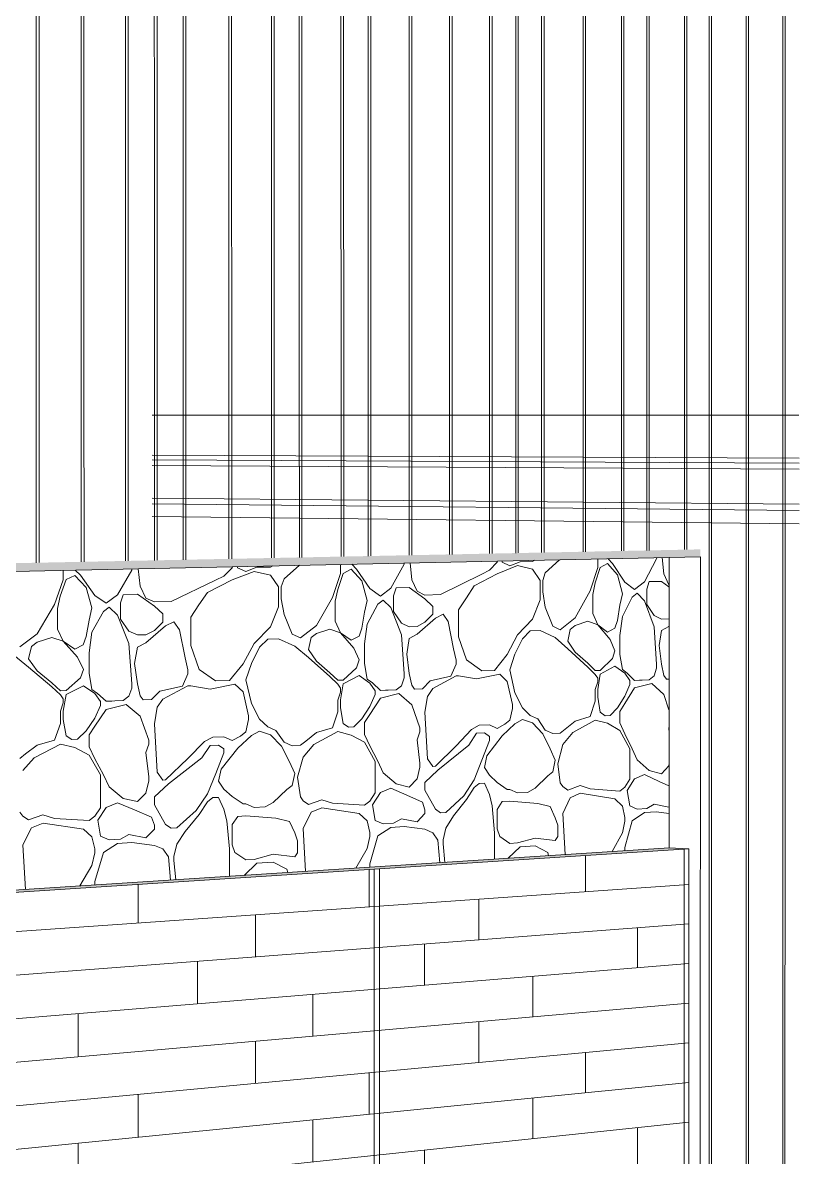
# Model space of a CAD drawing. Header units: inches. Extents: x 5690 to 5695, y -585 to 907.
# Drawn here: x 5691.7704 to 5691.8885, y 126.4581 to 126.6306 of the extents above; entities that cross this region are included whole.
import ezdxf

# ---------------------------------------------------------------- set-up
doc = ezdxf.new("R2010")
doc.units = ezdxf.units.IN
doc.header["$MEASUREMENT"] = 0
for name, color, linetype, lineweight in [('A-CLNG', 13, 'Continuous', 13), ('A-DETL', 90, 'Continuous', 9), ('A-FLOR-LEVL', 51, 'Continuous', 9), ('A-WALL-PATT-1', 111, 'Continuous', 9), ('I-WALL', 2, 'Continuous', 13), ('I-WALL-1', 2, 'Continuous', 9), ('S-FNDN', 32, 'Continuous', 13), ('S-FNDN-1', 32, 'Continuous', 9)]:
    doc.layers.add(name, color=color, linetype=linetype, lineweight=lineweight)

# ---------------------------------------------------------------- blocks, each defined once
blk = doc.blocks.new('FP_65-3D View 1 Copy 1')
at = {"layer": 'A-WALL-PATT-1'}
for p, q in [((8147.63204, 126.61715), (8147.63203, 126.65699)), ((8147.63248, 126.61713), (8147.63247, 126.65696)), ((8147.63887, 126.61687), (8147.63886, 126.65646)), ((8147.6393, 126.61685), (8147.63929, 126.65643)), ((8147.64561, 126.61659), (8147.6456, 126.65595)), ((8147.64604, 126.61657), (8147.64603, 126.65591)), ((8147.65001, 126.61641), (8147.65, 126.65561)), ((8147.65044, 126.61639), (8147.65043, 126.65557)), ((8147.65438, 126.61623), (8147.65437, 126.65527)), ((8147.6548, 126.61621), (8147.65479, 126.65524)), ((8147.66135, 126.61594), (8147.66134, 126.65473)), ((8147.66176, 126.61592), (8147.66176, 126.6547)), ((8147.66782, 126.61567), (8147.66781, 126.65424)), ((8147.66823, 126.61566), (8147.66822, 126.6542)), ((8147.67205, 126.6155), (8147.67204, 126.65391)), ((8147.67245, 126.61548), (8147.67245, 126.65388)), ((8147.67839, 126.61524), (8147.67839, 126.65342)), ((8147.67879, 126.61522), (8147.67879, 126.65339)), ((8147.68254, 126.61507), (8147.68253, 126.6531)), ((8147.68294, 126.61505), (8147.68293, 126.65307)), ((8147.68876, 126.61481), (8147.68876, 126.65262)), ((8147.68915, 126.61479), (8147.68915, 126.65259)), ((8147.69491, 126.61455), (8147.69491, 126.65215)), ((8147.6953, 126.61454), (8147.6953, 126.65212)), ((8147.70099, 126.6143), (8147.70099, 126.65168)), ((8147.70138, 126.61429), (8147.70137, 126.65165)), ((8147.70496, 126.61414), (8147.70496, 126.65138)), ((8147.70534, 126.61412), (8147.70534, 126.65135)), ((8147.7089, 126.61398), (8147.7089, 126.65107)), ((8147.70928, 126.61396), (8147.70928, 126.65104)), ((8147.7152, 126.61372), (8147.7152, 126.65059)), ((8147.71557, 126.6137), (8147.71558, 126.65056)), ((8147.72105, 126.61347), (8147.72105, 126.65014)), ((8147.72142, 126.61346), (8147.72142, 126.65011)), ((8147.72487, 126.61332), (8147.72487, 126.64984)), ((8147.72524, 126.6133), (8147.72524, 126.64981)), ((8147.73061, 126.61308), (8147.73061, 126.6494)), ((8147.73097, 126.61306), (8147.73098, 126.64937)), ((8147.73436, 126.61292), (8147.73436, 126.64911)), ((8147.73472, 126.61291), (8147.73473, 126.64908)), ((8147.74, 126.61269), (8147.74, 126.64868)), ((8147.74035, 126.61268), (8147.74036, 126.64865)), ((8147.74557, 126.61246), (8147.74557, 126.64825)), ((8147.74592, 126.61245), (8147.74593, 126.64822)), ((8147.63206, 126.57733), (8147.63204, 126.61715)), ((8147.63204, 126.61715), (8147.63204, 126.61715)), ((8147.63249, 126.57732), (8147.63248, 126.61713)), ((8147.63248, 126.61713), (8147.63248, 126.61713)), ((8147.63888, 126.57729), (8147.63887, 126.61687)), ((8147.63887, 126.61687), (8147.63887, 126.61687)), ((8147.63931, 126.57729), (8147.6393, 126.61685)), ((8147.6393, 126.61685), (8147.6393, 126.61685)), ((8147.64562, 126.57725), (8147.64561, 126.61659)), ((8147.64561, 126.61659), (8147.64561, 126.61659)), ((8147.64605, 126.57725), (8147.64604, 126.61657)), ((8147.64604, 126.61657), (8147.64604, 126.61657)), ((8147.65002, 126.57722), (8147.65001, 126.61641)), ((8147.65001, 126.61641), (8147.65001, 126.61641)), ((8147.65044, 126.57722), (8147.65044, 126.61639)), ((8147.65044, 126.61639), (8147.65044, 126.61639)), ((8147.65439, 126.5772), (8147.65438, 126.61623)), ((8147.65438, 126.61623), (8147.65438, 126.61623)), ((8147.65481, 126.5772), (8147.6548, 126.61621)), ((8147.6548, 126.61621), (8147.6548, 126.61621)), ((8147.66136, 126.57716), (8147.66135, 126.61594)), ((8147.66135, 126.61594), (8147.66135, 126.61594)), ((8147.66177, 126.57716), (8147.66176, 126.61592)), ((8147.66176, 126.61592), (8147.66176, 126.61592)), ((8147.66783, 126.57712), (8147.66782, 126.61567)), ((8147.66782, 126.61567), (8147.66782, 126.61567)), ((8147.66824, 126.57712), (8147.66823, 126.61566)), ((8147.66823, 126.61566), (8147.66823, 126.61566)), ((8147.67205, 126.5771), (8147.67205, 126.6155)), ((8147.67205, 126.6155), (8147.67205, 126.6155)), ((8147.67246, 126.5771), (8147.67245, 126.61548)), ((8147.67245, 126.61548), (8147.67245, 126.61548)), ((8147.6784, 126.57706), (8147.67839, 126.61524)), ((8147.67839, 126.61524), (8147.67839, 126.61524)), ((8147.6788, 126.57706), (8147.67879, 126.61522)), ((8147.67879, 126.61522), (8147.67879, 126.61522)), ((8147.68254, 126.57704), (8147.68254, 126.61507)), ((8147.68254, 126.61507), (8147.68254, 126.61507)), ((8147.68294, 126.57704), (8147.68294, 126.61505)), ((8147.68294, 126.61505), (8147.68294, 126.61505)), ((8147.68876, 126.577), (8147.68876, 126.61481)), ((8147.68876, 126.61481), (8147.68876, 126.61481)), ((8147.68916, 126.577), (8147.68915, 126.61479)), ((8147.68915, 126.61479), (8147.68915, 126.61479)), ((8147.69491, 126.57697), (8147.69491, 126.61455)), ((8147.69491, 126.61455), (8147.69491, 126.61455)), ((8147.6953, 126.57697), (8147.6953, 126.61454)), ((8147.6953, 126.61454), (8147.6953, 126.61454)), ((8147.70099, 126.57694), (8147.70099, 126.6143)), ((8147.70099, 126.6143), (8147.70099, 126.6143)), ((8147.70138, 126.57693), (8147.70138, 126.61429)), ((8147.70138, 126.61429), (8147.70138, 126.61429)), ((8147.70496, 126.57691), (8147.70496, 126.61414)), ((8147.70496, 126.61414), (8147.70496, 126.61414)), ((8147.70535, 126.57691), (8147.70534, 126.61412)), ((8147.70534, 126.61412), (8147.70534, 126.61412)), ((8147.7089, 126.57689), (8147.7089, 126.61398)), ((8147.7089, 126.61398), (8147.7089, 126.61398)), ((8147.70928, 126.57689), (8147.70928, 126.61396)), ((8147.70928, 126.61396), (8147.70928, 126.61396)), ((8147.7152, 126.57685), (8147.7152, 126.61372)), ((8147.7152, 126.61372), (8147.7152, 126.61372)), ((8147.71557, 126.57685), (8147.71557, 126.6137)), ((8147.71557, 126.6137), (8147.71557, 126.6137)), ((8147.72105, 126.57682), (8147.72105, 126.61347)), ((8147.72105, 126.61347), (8147.72105, 126.61347)), ((8147.72142, 126.57682), (8147.72142, 126.61346)), ((8147.72142, 126.61346), (8147.72142, 126.61346)), ((8147.72487, 126.5768), (8147.72487, 126.61332)), ((8147.72487, 126.61332), (8147.72487, 126.61332)), ((8147.72524, 126.5768), (8147.72524, 126.6133)), ((8147.72524, 126.6133), (8147.72524, 126.6133)), ((8147.73061, 126.57677), (8147.73061, 126.61308)), ((8147.73061, 126.61308), (8147.73061, 126.61308)), ((8147.73097, 126.57677), (8147.73097, 126.61306)), ((8147.73097, 126.61306), (8147.73097, 126.61306)), ((8147.73436, 126.57675), (8147.73436, 126.61292)), ((8147.73436, 126.61292), (8147.73436, 126.61292)), ((8147.73472, 126.57674), (8147.73472, 126.61291)), ((8147.73472, 126.61291), (8147.73472, 126.61291)), ((8147.73999, 126.57671), (8147.74, 126.61269)), ((8147.74, 126.61269), (8147.74, 126.61269)), ((8147.74035, 126.57671), (8147.74035, 126.61268)), ((8147.74035, 126.61268), (8147.74035, 126.61268)), ((8147.74556, 126.57668), (8147.74557, 126.61246)), ((8147.74557, 126.61246), (8147.74557, 126.61246)), ((8147.74592, 126.57668), (8147.74592, 126.61245)), ((8147.74592, 126.61245), (8147.74592, 126.61245)), ((8147.63206, 126.5485), (8147.63206, 126.57733)), ((8147.63206, 126.57733), (8147.63206, 126.57733)), ((8147.6325, 126.54851), (8147.63249, 126.57732)), ((8147.63249, 126.57732), (8147.63249, 126.57732)), ((8147.63889, 126.54864), (8147.63888, 126.57729)), ((8147.63888, 126.57729), (8147.63888, 126.57729)), ((8147.63932, 126.54865), (8147.63931, 126.57729)), ((8147.63931, 126.57729), (8147.63931, 126.57729)), ((8147.64563, 126.54877), (8147.64562, 126.57725)), ((8147.64562, 126.57725), (8147.64562, 126.57725)), ((8147.64605, 126.54878), (8147.64605, 126.57725)), ((8147.64605, 126.57725), (8147.64605, 126.57725)), ((8147.65003, 126.54886), (8147.65002, 126.57722)), ((8147.65002, 126.57722), (8147.65002, 126.57722)), ((8147.65045, 126.54887), (8147.65044, 126.57722)), ((8147.65044, 126.57722), (8147.65044, 126.57722)), ((8147.65439, 126.54895), (8147.65439, 126.5772)), ((8147.65439, 126.5772), (8147.65439, 126.5772)), ((8147.65481, 126.54896), (8147.65481, 126.5772)), ((8147.65481, 126.5772), (8147.65481, 126.5772)), ((8147.66136, 126.54909), (8147.66136, 126.57716)), ((8147.66136, 126.57716), (8147.66136, 126.57716)), ((8147.66178, 126.5491), (8147.66177, 126.57716)), ((8147.66177, 126.57716), (8147.66177, 126.57716)), ((8147.66783, 126.54922), (8147.66783, 126.57712)), ((8147.66783, 126.57712), (8147.66783, 126.57712)), ((8147.66824, 126.54923), (8147.66824, 126.57712)), ((8147.66824, 126.57712), (8147.66824, 126.57712)), ((8147.67206, 126.54931), (8147.67205, 126.5771)), ((8147.67205, 126.5771), (8147.67205, 126.5771)), ((8147.67246, 126.54931), (8147.67246, 126.5771)), ((8147.67246, 126.5771), (8147.67246, 126.5771)), ((8147.6784, 126.54943), (8147.6784, 126.57706)), ((8147.6784, 126.57706), (8147.6784, 126.57706)), ((8147.6788, 126.54944), (8147.6788, 126.57706)), ((8147.6788, 126.57706), (8147.6788, 126.57706)), ((8147.68254, 126.54952), (8147.68254, 126.57704)), ((8147.68254, 126.57704), (8147.68254, 126.57704)), ((8147.68294, 126.54953), (8147.68294, 126.57704)), ((8147.68294, 126.57704), (8147.68294, 126.57704)), ((8147.68877, 126.54964), (8147.68876, 126.577)), ((8147.68876, 126.577), (8147.68876, 126.577)), ((8147.68916, 126.54965), (8147.68916, 126.577)), ((8147.68916, 126.577), (8147.68916, 126.577)), ((8147.69491, 126.54977), (8147.69491, 126.57697)), ((8147.69491, 126.57697), (8147.69491, 126.57697)), ((8147.6953, 126.54977), (8147.6953, 126.57697)), ((8147.6953, 126.57697), (8147.6953, 126.57697)), ((8147.70099, 126.54989), (8147.70099, 126.57694)), ((8147.70099, 126.57694), (8147.70099, 126.57694)), ((8147.70138, 126.5499), (8147.70138, 126.57693)), ((8147.70138, 126.57693), (8147.70138, 126.57693)), ((8147.70496, 126.54997), (8147.70496, 126.57691)), ((8147.70496, 126.57691), (8147.70496, 126.57691)), ((8147.70535, 126.54998), (8147.70535, 126.57691)), ((8147.70535, 126.57691), (8147.70535, 126.57691)), ((8147.7089, 126.55005), (8147.7089, 126.57689)), ((8147.7089, 126.57689), (8147.7089, 126.57689)), ((8147.70928, 126.55006), (8147.70928, 126.57689)), ((8147.70928, 126.57689), (8147.70928, 126.57689)), ((8147.7152, 126.55017), (8147.7152, 126.57685)), ((8147.7152, 126.57685), (8147.7152, 126.57685)), ((8147.71557, 126.55018), (8147.71557, 126.57685)), ((8147.71557, 126.57685), (8147.71557, 126.57685)), ((8147.72105, 126.55029), (8147.72105, 126.57682)), ((8147.72105, 126.57682), (8147.72105, 126.57682)), ((8147.72142, 126.5503), (8147.72142, 126.57682)), ((8147.72142, 126.57682), (8147.72142, 126.57682)), ((8147.72487, 126.55037), (8147.72487, 126.5768)), ((8147.72487, 126.5768), (8147.72487, 126.5768)), ((8147.72523, 126.55038), (8147.72524, 126.5768)), ((8147.72524, 126.5768), (8147.72524, 126.5768)), ((8147.73061, 126.55049), (8147.73061, 126.57677)), ((8147.73061, 126.57677), (8147.73061, 126.57677)), ((8147.73097, 126.55049), (8147.73097, 126.57677)), ((8147.73097, 126.57677), (8147.73097, 126.57677)), ((8147.73435, 126.54058), (8147.73436, 126.57675)), ((8147.73436, 126.57675), (8147.73436, 126.57675)), ((8147.73472, 126.54059), (8147.73472, 126.57674)), ((8147.73472, 126.57674), (8147.73472, 126.57674)), ((8147.73999, 126.54075), (8147.73999, 126.57671)), ((8147.73999, 126.57671), (8147.73999, 126.57671)), ((8147.74035, 126.54076), (8147.74035, 126.57671)), ((8147.74035, 126.57671), (8147.74035, 126.57671)), ((8147.74556, 126.54091), (8147.74556, 126.57668)), ((8147.74556, 126.57668), (8147.74556, 126.57668)), ((8147.74591, 126.54092), (8147.74592, 126.57668)), ((8147.74592, 126.57668), (8147.74592, 126.57668)), ((8147.73998, 126.50479), (8147.73999, 126.54075)), ((8147.73999, 126.54075), (8147.73999, 126.54075)), ((8147.74034, 126.50481), (8147.74035, 126.54076)), ((8147.74035, 126.54076), (8147.74035, 126.54076)), ((8147.74555, 126.50515), (8147.74556, 126.54091)), ((8147.74556, 126.54091), (8147.74556, 126.54091)), ((8147.74591, 126.50518), (8147.74591, 126.54092)), ((8147.74591, 126.54092), (8147.74591, 126.54092)), ((8147.73435, 126.50442), (8147.73435, 126.54058)), ((8147.73435, 126.54058), (8147.73435, 126.54058)), ((8147.73471, 126.50444), (8147.73472, 126.54059)), ((8147.73472, 126.54059), (8147.73472, 126.54059)), ((8147.73435, 126.46827), (8147.73435, 126.50442)), ((8147.73435, 126.50442), (8147.73435, 126.50442)), ((8147.73471, 126.4683), (8147.73471, 126.50444)), ((8147.73471, 126.50444), (8147.73471, 126.50444)), ((8147.73998, 126.46884), (8147.73998, 126.50479)), ((8147.73998, 126.50479), (8147.73998, 126.50479)), ((8147.74034, 126.46887), (8147.74034, 126.50481)), ((8147.74034, 126.50481), (8147.74034, 126.50481)), ((8147.74555, 126.4694), (8147.74555, 126.50515)), ((8147.74555, 126.50515), (8147.74555, 126.50515)), ((8147.7459, 126.46944), (8147.74591, 126.50518)), ((8147.74591, 126.50518), (8147.74591, 126.50518)), ((8147.73435, 126.43213), (8147.73435, 126.46827)), ((8147.73435, 126.46827), (8147.73435, 126.46827)), ((8147.73471, 126.43218), (8147.73471, 126.4683)), ((8147.73471, 126.4683), (8147.73471, 126.4683)), ((8147.73998, 126.4329), (8147.73998, 126.46884)), ((8147.73998, 126.46884), (8147.73998, 126.46884)), ((8147.74033, 126.43295), (8147.74034, 126.46887)), ((8147.74034, 126.46887), (8147.74034, 126.46887)), ((8147.74555, 126.43366), (8147.74555, 126.4694)), ((8147.74555, 126.4694), (8147.74555, 126.4694)), ((8147.7459, 126.43371), (8147.7459, 126.46944)), ((8147.7459, 126.46944), (8147.7459, 126.46944))]:
    blk.add_line(p, q, dxfattribs=at)
blk = doc.blocks.new('FP_66-3D View 1 Copy 1')
at = {"layer": 'A-WALL-PATT-1'}
for p, q in [((8147.71558, 126.49849), (8147.71558, 126.50397)), ((8147.68265, 126.49618), (8147.68265, 126.50184)), ((8147.55152, 126.48698), (8147.73129, 126.49959)), ((8147.64756, 126.49372), (8147.64756, 126.49956)), ((8147.69937, 126.49114), (8147.69937, 126.49735)), ((8147.66539, 126.48855), (8147.66539, 126.49497)), ((8147.55152, 126.47989), (8147.73129, 126.49357)), ((8147.72349, 126.4869), (8147.72349, 126.49297)), ((8147.69108, 126.48424), (8147.69108, 126.49051)), ((8147.55153, 126.4728), (8147.73129, 126.48754)), ((8147.65655, 126.48141), (8147.65655, 126.48788)), ((8147.70754, 126.47943), (8147.70754, 126.48559)), ((8147.6741, 126.47649), (8147.67409, 126.48285)), ((8147.55153, 126.46572), (8147.73129, 126.48152)), ((8147.63843, 126.47335), (8147.63843, 126.47993)), ((8147.69937, 126.4725), (8147.69937, 126.47871)), ((8147.55153, 126.45863), (8147.73129, 126.47549)), ((8147.6654, 126.46931), (8147.6654, 126.47572)), ((8147.71558, 126.4679), (8147.71558, 126.47402)), ((8147.68266, 126.46462), (8147.68266, 126.47093)), ((8147.55154, 126.45154), (8147.73129, 126.46947)), ((8147.64757, 126.46112), (8147.64757, 126.46764)), ((8147.70754, 126.46093), (8147.70754, 126.4671)), ((8147.55154, 126.44445), (8147.73129, 126.46344)), ((8147.6741, 126.4574), (8147.6741, 126.46376)), ((8147.72349, 126.45655), (8147.72349, 126.46262)), ((8147.63844, 126.45363), (8147.63844, 126.46021)), ((8147.69108, 126.45293), (8147.69108, 126.45919))]:
    blk.add_line(p, q, dxfattribs=at)
blk = doc.blocks.new('FP_72-3D View 1 Copy 1')
at = {"layer": 'A-WALL-PATT-1'}
for p, q in [((8147.72723, 126.54928), (8147.72749, 126.54683)), ((8147.6466, 126.54756), (8147.64657, 126.54739)), ((8147.64756, 126.54758), (8147.64786, 126.54494)), ((8147.66185, 126.54772), (8147.66059, 126.54647)), ((8147.66188, 126.54789), (8147.66185, 126.54772)), ((8147.66268, 126.54791), (8147.66268, 126.54773)), ((8147.66268, 126.54773), (8147.66393, 126.54715)), ((8147.66393, 126.54715), (8147.6656, 126.5478)), ((8147.6656, 126.5478), (8147.66767, 126.54784)), ((8147.66767, 126.54784), (8147.66802, 126.54802)), ((8147.66974, 126.54607), (8147.6721, 126.54811)), ((8147.67833, 126.54687), (8147.67833, 126.54824)), ((8147.68075, 126.54752), (8147.68003, 126.54827)), ((8147.68798, 126.54828), (8147.68598, 126.54465)), ((8147.688, 126.54844), (8147.68798, 126.54827)), ((8147.68889, 126.54846), (8147.68917, 126.54592)), ((8147.70213, 126.54858), (8147.70097, 126.54738)), ((8147.70217, 126.54874), (8147.70213, 126.54858)), ((8147.70213, 126.54681), (8147.70523, 126.54806)), ((8147.70291, 126.54876), (8147.70291, 126.54859)), ((8147.70291, 126.54859), (8147.70407, 126.54803)), ((8147.70407, 126.54803), (8147.70561, 126.54865)), ((8147.70523, 126.54806), (8147.70753, 126.54752)), ((8147.70561, 126.54865), (8147.70753, 126.54869)), ((8147.70753, 126.54869), (8147.70786, 126.54887)), ((8147.70945, 126.54698), (8147.71164, 126.54895)), ((8147.71742, 126.54775), (8147.71629, 126.54424)), ((8147.71704, 126.54542), (8147.7178, 126.54776)), ((8147.71742, 126.54775), (8147.71742, 126.54907)), ((8147.7178, 126.54776), (8147.71893, 126.54836)), ((8147.71893, 126.54836), (8147.72043, 126.54666)), ((8147.71968, 126.54838), (8147.719, 126.5491)), ((8147.72155, 126.54553), (8147.71968, 126.54838)), ((8147.72638, 126.5491), (8147.72453, 126.54561)), ((8147.72641, 126.54926), (8147.72638, 126.5491)), ((8147.63615, 126.54592), (8147.63484, 126.54213)), ((8147.63571, 126.54341), (8147.63659, 126.54593)), ((8147.63615, 126.54592), (8147.63615, 126.54734)), ((8147.63659, 126.54593), (8147.6379, 126.54658)), ((8147.6379, 126.54658), (8147.63965, 126.54475)), ((8147.63878, 126.5466), (8147.63799, 126.54738)), ((8147.64095, 126.54354), (8147.63878, 126.5466)), ((8147.64657, 126.54739), (8147.64442, 126.54362)), ((8147.65933, 126.54583), (8147.65256, 126.54259)), ((8147.65807, 126.54396), (8147.66185, 126.54588)), ((8147.66059, 126.54647), (8147.65933, 126.54583)), ((8147.66185, 126.54588), (8147.66518, 126.54718)), ((8147.66518, 126.54718), (8147.66767, 126.54663)), ((8147.66767, 126.54663), (8147.66891, 126.54484)), ((8147.66932, 126.54485), (8147.66974, 126.54607)), ((8147.67833, 126.54687), (8147.67711, 126.54323)), ((8147.67792, 126.54445), (8147.67873, 126.54688)), ((8147.67873, 126.54688), (8147.67995, 126.5475)), ((8147.67995, 126.5475), (8147.68156, 126.54574)), ((8147.68277, 126.54457), (8147.68076, 126.54752)), ((8147.68917, 126.54592), (8147.68997, 126.54416)), ((8147.6998, 126.54676), (8147.69353, 126.54365)), ((8147.69863, 126.54497), (8147.70213, 126.54681)), ((8147.70097, 126.54738), (8147.6998, 126.54676)), ((8147.70753, 126.54752), (8147.70868, 126.5458)), ((8147.70907, 126.54581), (8147.70945, 126.54698)), ((8147.72043, 126.54666), (8147.72117, 126.54379)), ((8147.72749, 126.54683), (8147.72823, 126.54513)), ((8147.63965, 126.54475), (8147.64052, 126.54166)), ((8147.64786, 126.54494), (8147.64872, 126.54311)), ((8147.66891, 126.54484), (8147.66891, 126.54302)), ((8147.66932, 126.54303), (8147.66932, 126.54485)), ((8147.67751, 126.54264), (8147.67792, 126.54445)), ((8147.68156, 126.54574), (8147.68237, 126.54277)), ((8147.68438, 126.54342), (8147.68277, 126.54457)), ((8147.68598, 126.54465), (8147.68438, 126.54342)), ((8147.68638, 126.54347), (8147.68678, 126.54467)), ((8147.68678, 126.54467), (8147.68877, 126.54472)), ((8147.68877, 126.54472), (8147.69116, 126.543)), ((8147.68997, 126.54416), (8147.69116, 126.54359)), ((8147.69746, 126.54317), (8147.69863, 126.54497)), ((8147.70868, 126.5458), (8147.70868, 126.54405)), ((8147.70907, 126.54406), (8147.70907, 126.54581)), ((8147.71629, 126.54424), (8147.71402, 126.54012)), ((8147.71667, 126.54367), (8147.71704, 126.54542)), ((8147.72304, 126.54442), (8147.72155, 126.54553)), ((8147.72453, 126.54561), (8147.72304, 126.54442)), ((8147.7249, 126.54447), (8147.72527, 126.54563)), ((8147.7249, 126.54217), (8147.7249, 126.54447)), ((8147.72527, 126.54563), (8147.72712, 126.54567)), ((8147.72712, 126.54567), (8147.72826, 126.54481)), ((8147.72823, 126.54513), (8147.72826, 126.54511)), ((8147.63528, 126.54152), (8147.63571, 126.54341)), ((8147.64269, 126.54234), (8147.64095, 126.54354)), ((8147.64442, 126.54362), (8147.64269, 126.54234)), ((8147.64485, 126.54239), (8147.64528, 126.54364)), ((8147.64485, 126.53991), (8147.64485, 126.54239)), ((8147.64528, 126.54364), (8147.64743, 126.5437)), ((8147.64743, 126.5437), (8147.65001, 126.54191)), ((8147.64872, 126.54311), (8147.65001, 126.54253)), ((8147.65256, 126.54259), (8147.65001, 126.54253)), ((8147.6568, 126.54209), (8147.65807, 126.54396)), ((8147.66891, 126.54302), (8147.66891, 126.5418)), ((8147.66974, 126.54061), (8147.66932, 126.54303)), ((8147.67711, 126.54323), (8147.67466, 126.53894)), ((8147.67751, 126.53963), (8147.67751, 126.54264)), ((8147.68237, 126.54277), (8147.68197, 126.54096)), ((8147.68478, 126.54283), (8147.68398, 126.54221)), ((8147.68598, 126.54167), (8147.68478, 126.54283)), ((8147.68638, 126.54108), (8147.68638, 126.54347)), ((8147.69353, 126.54365), (8147.69116, 126.54359)), ((8147.69116, 126.543), (8147.69234, 126.54184)), ((8147.69628, 126.54136), (8147.69746, 126.54317)), ((8147.70868, 126.54288), (8147.70753, 126.53992)), ((8147.70868, 126.54405), (8147.70868, 126.54288)), ((8147.70945, 126.54173), (8147.70907, 126.54406)), ((8147.71667, 126.54078), (8147.71667, 126.54367)), ((8147.72117, 126.54379), (8147.7208, 126.54205)), ((8147.72267, 126.54326), (8147.72117, 126.54033)), ((8147.72341, 126.54385), (8147.72267, 126.54326)), ((8147.72453, 126.54273), (8147.72341, 126.54385)), ((8147.72601, 126.53875), (8147.72453, 126.54273)), ((8147.63484, 126.54213), (8147.63219, 126.53768)), ((8147.63528, 126.5384), (8147.63528, 126.54152)), ((8147.64052, 126.54166), (8147.64008, 126.53978)), ((8147.64226, 126.54108), (8147.64052, 126.53793)), ((8147.64312, 126.54173), (8147.64226, 126.54108)), ((8147.64442, 126.54052), (8147.64312, 126.54173)), ((8147.65001, 126.54191), (8147.65129, 126.54071)), ((8147.65129, 126.54071), (8147.65129, 126.5401)), ((8147.65554, 126.54022), (8147.6568, 126.54209)), ((8147.66891, 126.5418), (8147.66767, 126.53874)), ((8147.68197, 126.54096), (8147.68156, 126.53855)), ((8147.68398, 126.54221), (8147.68237, 126.53917)), ((8147.68758, 126.53754), (8147.68598, 126.54167)), ((8147.68758, 126.53933), (8147.68638, 126.54108)), ((8147.69234, 126.54066), (8147.69116, 126.53944)), ((8147.69234, 126.54184), (8147.69234, 126.54125)), ((8147.69234, 126.54125), (8147.69234, 126.54066)), ((8147.69274, 126.54008), (8147.69392, 126.5407)), ((8147.69392, 126.5407), (8147.69471, 126.53954)), ((8147.69628, 126.53723), (8147.69628, 126.54136)), ((8147.70945, 126.54173), (8147.7106, 126.53885)), ((8147.7106, 126.53885), (8147.70945, 126.54173)), ((8147.71742, 126.53906), (8147.71667, 126.54078)), ((8147.7208, 126.54205), (8147.72043, 126.53973)), ((8147.72601, 126.54048), (8147.7249, 126.54217)), ((8147.64008, 126.53978), (8147.63965, 126.53728)), ((8147.64615, 126.53624), (8147.64442, 126.54052)), ((8147.64615, 126.53809), (8147.64485, 126.53991)), ((8147.65129, 126.53948), (8147.65001, 126.53821)), ((8147.65129, 126.5401), (8147.65129, 126.53948)), ((8147.65171, 126.53888), (8147.65299, 126.53953)), ((8147.65299, 126.53953), (8147.65384, 126.53832)), ((8147.65554, 126.53592), (8147.65554, 126.54022)), ((8147.66974, 126.54061), (8147.67097, 126.53762)), ((8147.67097, 126.53762), (8147.66974, 126.54061)), ((8147.67221, 126.53706), (8147.67466, 126.53894)), ((8147.67833, 126.53785), (8147.67751, 126.53963)), ((8147.68237, 126.53917), (8147.68197, 126.53617)), ((8147.68877, 126.53877), (8147.68758, 126.53933)), ((8147.68997, 126.53762), (8147.69274, 126.54008)), ((8147.69116, 126.53944), (8147.68997, 126.53881)), ((8147.69471, 126.53954), (8147.6955, 126.53543)), ((8147.70753, 126.53992), (8147.70523, 126.53751)), ((8147.71174, 126.5383), (8147.71402, 126.54012)), ((8147.71326, 126.53835), (8147.71402, 126.53896)), ((8147.71402, 126.53896), (8147.71591, 126.53959)), ((8147.71591, 126.53959), (8147.71742, 126.53906)), ((8147.71893, 126.53795), (8147.71742, 126.53906)), ((8147.71742, 126.53906), (8147.7193, 126.53681)), ((8147.72043, 126.53973), (8147.72005, 126.53857)), ((8147.72117, 126.54033), (8147.7208, 126.53744)), ((8147.72712, 126.53994), (8147.72601, 126.54048)), ((8147.72823, 126.53997), (8147.72712, 126.53994)), ((8147.72826, 126.53999), (8147.72823, 126.53997)), ((8147.62954, 126.53571), (8147.63219, 126.53768)), ((8147.63615, 126.53655), (8147.63528, 126.5384)), ((8147.63965, 126.53728), (8147.63921, 126.53602)), ((8147.64052, 126.53793), (8147.64009, 126.5348)), ((8147.64744, 126.53751), (8147.64615, 126.53809)), ((8147.64872, 126.53755), (8147.64744, 126.53751)), ((8147.64872, 126.53632), (8147.65171, 126.53888)), ((8147.65001, 126.53821), (8147.64872, 126.53755)), ((8147.65384, 126.53832), (8147.65469, 126.53405)), ((8147.66767, 126.53874), (8147.66518, 126.53623)), ((8147.67097, 126.53762), (8147.67221, 126.53706)), ((8147.67385, 126.53711), (8147.67466, 126.53774)), ((8147.67466, 126.53774), (8147.6767, 126.5384)), ((8147.6767, 126.5384), (8147.67833, 126.53785)), ((8147.67995, 126.5367), (8147.67833, 126.53785)), ((8147.67833, 126.53785), (8147.68035, 126.53552)), ((8147.68116, 126.53734), (8147.67995, 126.5367)), ((8147.68156, 126.53855), (8147.68116, 126.53734)), ((8147.68798, 126.5316), (8147.68758, 126.53754)), ((8147.68997, 126.53881), (8147.68877, 126.53877)), ((8147.68877, 126.53698), (8147.68997, 126.53762)), ((8147.69746, 126.53372), (8147.69628, 126.53723)), ((8147.70523, 126.53751), (8147.70368, 126.53453)), ((8147.706, 126.53695), (8147.70715, 126.53816)), ((8147.70715, 126.53816), (8147.70868, 126.53821)), ((8147.70868, 126.53821), (8147.71098, 126.53711)), ((8147.7106, 126.53885), (8147.71174, 126.5383)), ((8147.71288, 126.53659), (8147.71326, 126.53835)), ((8147.72005, 126.53857), (8147.71893, 126.53795)), ((8147.7208, 126.53743), (8147.7208, 126.5357)), ((8147.72638, 126.53302), (8147.72601, 126.53875)), ((8147.72675, 126.53591), (8147.72712, 126.53821)), ((8147.72712, 126.53821), (8147.72823, 126.53882)), ((8147.72823, 126.53882), (8147.72826, 126.53885)), ((8147.63087, 126.53387), (8147.63131, 126.53577)), ((8147.63131, 126.53577), (8147.6322, 126.53642)), ((8147.6322, 126.53642), (8147.6344, 126.53712)), ((8147.6344, 126.53712), (8147.63615, 126.53655)), ((8147.63791, 126.53535), (8147.63615, 126.53655)), ((8147.63615, 126.53655), (8147.63834, 126.53412)), ((8147.63921, 126.53602), (8147.63791, 126.53535)), ((8147.64658, 126.53006), (8147.64615, 126.53623)), ((8147.64701, 126.53317), (8147.64744, 126.53566)), ((8147.64744, 126.53566), (8147.64872, 126.53632)), ((8147.65681, 126.53228), (8147.65554, 126.53592)), ((8147.66518, 126.53623), (8147.66352, 126.53313)), ((8147.66477, 126.53317), (8147.66602, 126.53565)), ((8147.66602, 126.53565), (8147.66726, 126.5369)), ((8147.66726, 126.5369), (8147.66891, 126.53695)), ((8147.66891, 126.53695), (8147.67139, 126.53582)), ((8147.67139, 126.53582), (8147.67344, 126.53408)), ((8147.67344, 126.53529), (8147.67385, 126.53711)), ((8147.68035, 126.53552), (8147.68116, 126.53374)), ((8147.68197, 126.53617), (8147.68197, 126.53437)), ((8147.68838, 126.53459), (8147.68877, 126.53698)), ((8147.70484, 126.53457), (8147.706, 126.53695)), ((8147.71098, 126.53711), (8147.71288, 126.53543)), ((8147.71402, 126.53489), (8147.71288, 126.53659)), ((8147.7193, 126.53681), (8147.72005, 126.5351)), ((8147.7208, 126.5357), (8147.7208, 126.53455)), ((8147.72712, 126.53305), (8147.72675, 126.53591)), ((8147.62865, 126.53443), (8147.63087, 126.53262)), ((8147.6322, 126.53204), (8147.63087, 126.53387)), ((8147.63834, 126.53412), (8147.63922, 126.53228)), ((8147.64009, 126.5348), (8147.64009, 126.53293)), ((8147.65469, 126.53405), (8147.65511, 126.53222)), ((8147.67466, 126.53352), (8147.67344, 126.53529)), ((8147.67344, 126.53408), (8147.6767, 126.53118)), ((8147.68116, 126.53374), (8147.68076, 126.53253)), ((8147.68197, 126.53437), (8147.68197, 126.53317)), ((8147.68877, 126.53163), (8147.68838, 126.53459)), ((8147.6955, 126.53543), (8147.69589, 126.53367)), ((8147.70368, 126.53453), (8147.70174, 126.53211)), ((8147.70407, 126.5322), (8147.70484, 126.53457)), ((8147.71288, 126.53543), (8147.71591, 126.53264)), ((8147.71591, 126.53322), (8147.71402, 126.53489)), ((8147.71968, 126.53393), (8147.7178, 126.53213)), ((8147.72005, 126.5351), (8147.71968, 126.53393)), ((8147.7208, 126.53455), (8147.72117, 126.53225)), ((8147.63087, 126.53262), (8147.6344, 126.52961)), ((8147.6344, 126.53024), (8147.6322, 126.53204)), ((8147.63922, 126.53228), (8147.63878, 126.53102)), ((8147.64009, 126.53293), (8147.64009, 126.53169)), ((8147.64744, 126.5301), (8147.64701, 126.53317)), ((8147.65511, 126.53222), (8147.65511, 126.53161)), ((8147.65933, 126.53054), (8147.65681, 126.53228)), ((8147.66352, 126.53313), (8147.66143, 126.53061)), ((8147.66394, 126.53071), (8147.66477, 126.53317)), ((8147.6767, 126.53178), (8147.67466, 126.53352)), ((8147.68076, 126.53253), (8147.67873, 126.53066)), ((8147.68197, 126.53317), (8147.68237, 126.53079)), ((8147.69589, 126.53308), (8147.6951, 126.53127)), ((8147.69589, 126.53367), (8147.69589, 126.53308)), ((8147.6998, 126.53204), (8147.69746, 126.53372)), ((8147.70174, 126.53211), (8147.6998, 126.53204)), ((8147.70484, 126.52871), (8147.70407, 126.5322)), ((8147.71704, 126.5321), (8147.71591, 126.53322)), ((8147.71591, 126.53264), (8147.71704, 126.53152)), ((8147.7178, 126.53213), (8147.71704, 126.5321)), ((8147.7178, 126.53155), (8147.72005, 126.53279)), ((8147.72005, 126.53279), (8147.72155, 126.53169)), ((8147.72117, 126.53226), (8147.72192, 126.53171)), ((8147.72601, 126.53129), (8147.72638, 126.53245)), ((8147.72638, 126.53245), (8147.72638, 126.53303)), ((8147.72749, 126.53135), (8147.72712, 126.53305)), ((8147.63878, 126.53102), (8147.63659, 126.52907)), ((8147.64009, 126.53169), (8147.64052, 126.52922)), ((8147.65511, 126.53161), (8147.65427, 126.52973)), ((8147.66143, 126.53061), (8147.65933, 126.53054)), ((8147.66477, 126.52709), (8147.66394, 126.53071)), ((8147.67792, 126.53063), (8147.6767, 126.53178)), ((8147.6767, 126.53118), (8147.67792, 126.53002)), ((8147.67873, 126.53066), (8147.67792, 126.53063)), ((8147.67873, 126.53006), (8147.68116, 126.53135)), ((8147.68116, 126.53135), (8147.68277, 126.53021)), ((8147.68237, 126.53079), (8147.68318, 126.53023)), ((8147.68758, 126.5298), (8147.68798, 126.531)), ((8147.68798, 126.531), (8147.68798, 126.5316)), ((8147.68917, 126.52986), (8147.68877, 126.53163)), ((8147.69195, 126.53056), (8147.69076, 126.52933)), ((8147.6951, 126.53127), (8147.69195, 126.53056)), ((8147.69589, 126.5313), (8147.69234, 126.52939)), ((8147.69628, 126.53132), (8147.69589, 126.5313)), ((8147.69902, 126.53083), (8147.69628, 126.53132)), ((8147.70252, 126.53155), (8147.69902, 126.53083)), ((8147.70368, 126.53042), (8147.70252, 126.53155)), ((8147.70445, 126.52694), (8147.70368, 126.53042)), ((8147.71742, 126.53096), (8147.71704, 126.53152)), ((8147.71742, 126.53038), (8147.71704, 126.5292)), ((8147.71742, 126.52922), (8147.7178, 126.53155)), ((8147.71742, 126.53038), (8147.71742, 126.53096)), ((8147.72155, 126.53169), (8147.72229, 126.53057)), ((8147.72192, 126.53171), (8147.72304, 126.5306)), ((8147.72229, 126.53057), (8147.72229, 126.52999)), ((8147.72304, 126.5306), (8147.72378, 126.53063)), ((8147.72378, 126.53063), (8147.72416, 126.53064)), ((8147.72416, 126.53064), (8147.72527, 126.53069)), ((8147.72527, 126.53069), (8147.72601, 126.53129)), ((8147.72786, 126.53079), (8147.72749, 126.53135)), ((8147.72826, 126.5308), (8147.72786, 126.53079)), ((8147.63572, 126.52904), (8147.6344, 126.53024)), ((8147.6344, 126.52961), (8147.63572, 126.52841)), ((8147.63659, 126.52907), (8147.63572, 126.52904)), ((8147.63659, 126.52844), (8147.63922, 126.52979)), ((8147.63922, 126.52979), (8147.64096, 126.52861)), ((8147.64052, 126.52922), (8147.64139, 126.52863)), ((8147.64096, 126.52861), (8147.64183, 126.5274)), ((8147.64139, 126.52863), (8147.64269, 126.52744)), ((8147.64615, 126.52819), (8147.64658, 126.52944)), ((8147.64658, 126.52944), (8147.64658, 126.53006)), ((8147.64787, 126.52826), (8147.64744, 126.5301)), ((8147.65086, 126.52899), (8147.64958, 126.52771)), ((8147.65427, 126.52973), (8147.65086, 126.52899)), ((8147.65511, 126.52977), (8147.65129, 126.52777)), ((8147.65554, 126.52978), (8147.65511, 126.52977)), ((8147.65849, 126.52928), (8147.65554, 126.52978)), ((8147.66227, 126.53004), (8147.65849, 126.52928)), ((8147.66352, 126.52886), (8147.66227, 126.53004)), ((8147.66435, 126.52524), (8147.66352, 126.52886)), ((8147.67833, 126.52944), (8147.67792, 126.53002)), ((8147.67833, 126.52884), (8147.67792, 126.52762)), ((8147.67833, 126.52764), (8147.67873, 126.53006)), ((8147.67833, 126.52884), (8147.67833, 126.52944)), ((8147.68277, 126.53021), (8147.68358, 126.52904)), ((8147.68318, 126.53023), (8147.68438, 126.52908)), ((8147.68358, 126.52904), (8147.68358, 126.52845)), ((8147.68438, 126.52908), (8147.68518, 126.52911)), ((8147.68438, 126.52788), (8147.68718, 126.52859)), ((8147.68518, 126.52911), (8147.68558, 126.52912)), ((8147.68558, 126.52912), (8147.68678, 126.52917)), ((8147.68678, 126.52917), (8147.68758, 126.5298)), ((8147.68718, 126.52859), (8147.68917, 126.52689)), ((8147.68957, 126.52928), (8147.68917, 126.52986)), ((8147.69076, 126.52933), (8147.68957, 126.52928)), ((8147.69234, 126.52939), (8147.69155, 126.52817)), ((8147.706, 126.52641), (8147.70484, 126.52871)), ((8147.71704, 126.5292), (8147.71704, 126.52805)), ((8147.71742, 126.52922), (8147.71742, 126.52806)), ((8147.72229, 126.52999), (8147.72155, 126.52823)), ((8147.72155, 126.52708), (8147.72304, 126.52945)), ((8147.72304, 126.52945), (8147.72564, 126.53013)), ((8147.72564, 126.53013), (8147.72749, 126.52848)), ((8147.63616, 126.5278), (8147.63572, 126.52841)), ((8147.63616, 126.52718), (8147.63572, 126.52591)), ((8147.63616, 126.52593), (8147.63659, 126.52844)), ((8147.63616, 126.52718), (8147.63616, 126.5278)), ((8147.64183, 126.5274), (8147.64183, 126.52678)), ((8147.64269, 126.52744), (8147.64356, 126.52747)), ((8147.64269, 126.52619), (8147.64572, 126.52694)), ((8147.64356, 126.52747), (8147.64399, 126.52749)), ((8147.64399, 126.52749), (8147.64529, 126.52754)), ((8147.64529, 126.52754), (8147.64615, 126.52819)), ((8147.64572, 126.52694), (8147.64787, 126.52517)), ((8147.6483, 126.52766), (8147.64787, 126.52826)), ((8147.64958, 126.52771), (8147.6483, 126.52766)), ((8147.65129, 126.52777), (8147.65044, 126.52651)), ((8147.66602, 126.52471), (8147.66477, 126.52709)), ((8147.67792, 126.52762), (8147.67792, 126.52642)), ((8147.67833, 126.52764), (8147.67833, 126.52643)), ((8147.68358, 126.52845), (8147.68277, 126.52662)), ((8147.68277, 126.52542), (8147.68438, 126.52788)), ((8147.68917, 126.52689), (8147.69036, 126.52337)), ((8147.69155, 126.52817), (8147.69116, 126.52578)), ((8147.70445, 126.52635), (8147.70445, 126.52694)), ((8147.71704, 126.52747), (8147.71629, 126.52512)), ((8147.71704, 126.52805), (8147.71704, 126.52747)), ((8147.71742, 126.52806), (8147.7178, 126.52576)), ((8147.72155, 126.52823), (8147.72043, 126.52645)), ((8147.7208, 126.52589), (8147.72155, 126.52708)), ((8147.72749, 126.52848), (8147.72826, 126.52612)), ((8147.63572, 126.52591), (8147.63572, 126.52466)), ((8147.63616, 126.52593), (8147.63616, 126.52468)), ((8147.64183, 126.52678), (8147.64096, 126.52488)), ((8147.64096, 126.52364), (8147.64269, 126.52619)), ((8147.64787, 126.52517), (8147.64915, 126.52152)), ((8147.65044, 126.52651), (8147.65001, 126.52402)), ((8147.66435, 126.52464), (8147.66435, 126.52524)), ((8147.67792, 126.52582), (8147.67711, 126.52338)), ((8147.67792, 126.52642), (8147.67792, 126.52582)), ((8147.67833, 126.52643), (8147.67873, 126.52405)), ((8147.68277, 126.52662), (8147.68156, 126.52477)), ((8147.68197, 126.52419), (8147.68277, 126.52542)), ((8147.69116, 126.52578), (8147.69155, 126.51867)), ((8147.70407, 126.52457), (8147.70445, 126.52635)), ((8147.70715, 126.52529), (8147.706, 126.52641)), ((8147.7083, 126.52476), (8147.70715, 126.52529)), ((8147.71629, 126.52512), (8147.71402, 126.52443)), ((8147.7178, 126.52576), (8147.71855, 126.52522)), ((8147.71855, 126.52522), (8147.7193, 126.52525)), ((8147.7193, 126.52525), (8147.72043, 126.52645)), ((8147.7208, 126.52416), (8147.7208, 126.52589)), ((8147.63572, 126.52404), (8147.63484, 126.5215)), ((8147.63572, 126.52466), (8147.63572, 126.52404)), ((8147.63616, 126.52468), (8147.6366, 126.5222)), ((8147.64096, 126.52488), (8147.63965, 126.52296)), ((8147.64009, 126.52235), (8147.64096, 126.52364)), ((8147.65001, 126.52402), (8147.65044, 126.51664)), ((8147.66394, 126.52279), (8147.66435, 126.52464)), ((8147.66726, 126.52355), (8147.66602, 126.52471)), ((8147.6685, 126.52299), (8147.66726, 126.52355)), ((8147.67873, 126.52405), (8147.67954, 126.52348)), ((8147.67954, 126.52348), (8147.68035, 126.52352)), ((8147.68035, 126.52352), (8147.68156, 126.52477)), ((8147.68197, 126.52239), (8147.68197, 126.52419)), ((8147.69941, 126.52378), (8147.69824, 126.52313)), ((8147.70097, 126.52385), (8147.69941, 126.52378)), ((8147.70213, 126.52331), (8147.70097, 126.52385)), ((8147.70213, 126.52331), (8147.70329, 126.52395)), ((8147.70291, 126.52217), (8147.70484, 126.52402)), ((8147.70329, 126.52395), (8147.70407, 126.52457)), ((8147.70484, 126.52402), (8147.706, 126.52466)), ((8147.706, 126.52466), (8147.70753, 126.52414)), ((8147.70753, 126.52414), (8147.70907, 126.52246)), ((8147.70945, 126.52306), (8147.7083, 126.52476)), ((8147.71402, 126.52443), (8147.7125, 126.5232)), ((8147.71364, 126.52267), (8147.71704, 126.52457)), ((8147.71704, 126.52457), (8147.71893, 126.52408)), ((8147.71893, 126.52408), (8147.7208, 126.52301)), ((8147.72155, 126.52247), (8147.7208, 126.52416)), ((8147.72826, 126.52346), (8147.72823, 126.52335)), ((8147.6366, 126.5222), (8147.63747, 126.52162)), ((8147.63835, 126.52165), (8147.63965, 126.52296)), ((8147.64009, 126.52049), (8147.64009, 126.52235)), ((8147.65891, 126.52196), (8147.65765, 126.52129)), ((8147.66059, 126.52203), (8147.65891, 126.52196)), ((8147.66185, 126.52148), (8147.66059, 126.52203)), ((8147.66185, 126.52148), (8147.6631, 126.52214)), ((8147.66269, 126.5203), (8147.66477, 126.52222)), ((8147.6631, 126.52214), (8147.66394, 126.52279)), ((8147.66477, 126.52222), (8147.66602, 126.52288)), ((8147.66602, 126.52288), (8147.66768, 126.52235)), ((8147.66768, 126.52235), (8147.66933, 126.52061)), ((8147.66974, 126.52123), (8147.6685, 126.52299)), ((8147.67467, 126.52266), (8147.67303, 126.52138)), ((8147.67426, 126.52084), (8147.67792, 126.52281)), ((8147.67711, 126.52338), (8147.67466, 126.52266)), ((8147.67792, 126.52281), (8147.67995, 126.5223)), ((8147.67995, 126.5223), (8147.68197, 126.5212)), ((8147.68277, 126.52064), (8147.68197, 126.52239)), ((8147.69036, 126.52278), (8147.68997, 126.52157)), ((8147.69036, 126.52337), (8147.69036, 126.52278)), ((8147.69824, 126.52313), (8147.69589, 126.52066)), ((8147.69785, 126.52076), (8147.69902, 126.52258)), ((8147.69902, 126.52258), (8147.70019, 126.52264)), ((8147.70019, 126.52264), (8147.70097, 126.52208)), ((8147.70058, 126.51912), (8147.70291, 126.52217)), ((8147.70097, 126.52208), (8147.70097, 126.52149)), ((8147.70907, 126.52246), (8147.71021, 126.52018)), ((8147.7106, 126.52253), (8147.70945, 126.52306)), ((8147.71174, 126.52259), (8147.7106, 126.52253)), ((8147.7125, 126.5232), (8147.71174, 126.52259)), ((8147.71212, 126.52086), (8147.71364, 126.52267)), ((8147.7208, 126.52301), (8147.72229, 126.5202)), ((8147.72267, 126.52022), (8147.72155, 126.52247)), ((8147.72823, 126.52335), (8147.72826, 126.52306)), ((8147.6322, 126.52075), (8147.63043, 126.51942)), ((8147.63176, 126.51885), (8147.63572, 126.52091)), ((8147.63484, 126.5215), (8147.6322, 126.52075)), ((8147.63572, 126.52091), (8147.63791, 126.52039)), ((8147.63747, 126.52162), (8147.63835, 126.52165)), ((8147.63791, 126.52039), (8147.64009, 126.51924)), ((8147.64096, 126.51866), (8147.64009, 126.52049)), ((8147.64915, 126.5209), (8147.64873, 126.51965)), ((8147.64915, 126.52152), (8147.64915, 126.5209)), ((8147.65765, 126.52129), (8147.65512, 126.51872)), ((8147.65723, 126.51882), (8147.65849, 126.52071)), ((8147.65849, 126.52071), (8147.65975, 126.52077)), ((8147.65975, 126.52077), (8147.66059, 126.5202)), ((8147.66018, 126.51712), (8147.66269, 126.5203)), ((8147.66059, 126.5202), (8147.66059, 126.51959)), ((8147.66933, 126.52061), (8147.67057, 126.51824)), ((8147.67098, 126.52068), (8147.66974, 126.52123)), ((8147.67221, 126.52074), (8147.67098, 126.52068)), ((8147.67303, 126.52138), (8147.67221, 126.52074)), ((8147.67262, 126.51895), (8147.67426, 126.52084)), ((8147.68197, 126.5212), (8147.68358, 126.51828)), ((8147.68398, 126.5183), (8147.68277, 126.52064)), ((8147.68997, 126.52157), (8147.69036, 126.51802)), ((8147.69589, 126.52066), (8147.69274, 126.51755)), ((8147.69313, 126.51698), (8147.69785, 126.52076)), ((8147.70097, 126.52149), (8147.6998, 126.5185)), ((8147.71021, 126.52018), (8147.71098, 126.51847)), ((8147.71136, 126.51791), (8147.71212, 126.52086)), ((8147.72229, 126.5202), (8147.72229, 126.51847)), ((8147.72341, 126.51853), (8147.72267, 126.52022)), ((8147.63043, 126.51942), (8147.62955, 126.51875)), ((8147.62999, 126.51689), (8147.63176, 126.51885)), ((8147.64009, 126.51924), (8147.64183, 126.51622)), ((8147.64226, 126.51624), (8147.64096, 126.51866)), ((8147.64873, 126.51964), (8147.64916, 126.51596)), ((8147.65512, 126.51872), (8147.65172, 126.51547)), ((8147.65214, 126.51488), (8147.65723, 126.51882)), ((8147.66059, 126.51959), (8147.65934, 126.51647)), ((8147.67057, 126.51824), (8147.67139, 126.51647)), ((8147.6718, 126.51589), (8147.67262, 126.51895)), ((8147.68358, 126.51828), (8147.68358, 126.51649)), ((8147.68478, 126.51655), (8147.68398, 126.5183)), ((8147.69155, 126.51868), (8147.69234, 126.51753)), ((8147.6998, 126.5185), (8147.69863, 126.51549)), ((8147.70019, 126.51734), (8147.70058, 126.51912)), ((8147.71098, 126.51847), (8147.7106, 126.5167)), ((8147.72229, 126.51847), (8147.72229, 126.51559)), ((8147.72527, 126.5169), (8147.72341, 126.51853)), ((8147.65044, 126.51664), (8147.65129, 126.51545)), ((8147.65976, 126.51527), (8147.66018, 126.51712)), ((8147.68358, 126.51649), (8147.68358, 126.5135)), ((8147.68678, 126.51486), (8147.68478, 126.51655)), ((8147.69036, 126.51743), (8147.68997, 126.51563)), ((8147.69036, 126.51802), (8147.69036, 126.51743)), ((8147.69116, 126.51509), (8147.69313, 126.51698)), ((8147.69234, 126.51753), (8147.69274, 126.51755)), ((8147.70097, 126.5162), (8147.70019, 126.51734)), ((8147.7106, 126.5167), (8147.70983, 126.51608)), ((8147.71174, 126.51502), (8147.71136, 126.51791)), ((8147.72712, 126.51642), (8147.72527, 126.5169)), ((8147.72823, 126.51763), (8147.72712, 126.51642)), ((8147.72826, 126.51778), (8147.72823, 126.51763)), ((8147.64183, 126.51622), (8147.64183, 126.51435)), ((8147.64313, 126.51442), (8147.64226, 126.51624)), ((8147.64916, 126.51534), (8147.64873, 126.51347)), ((8147.64916, 126.51596), (8147.64916, 126.51534)), ((8147.65001, 126.51292), (8147.65214, 126.51488)), ((8147.65129, 126.51545), (8147.65172, 126.51547)), ((8147.65934, 126.51647), (8147.65807, 126.51335)), ((8147.6606, 126.51409), (8147.65976, 126.51527)), ((8147.67139, 126.51647), (8147.67098, 126.51463)), ((8147.67221, 126.51289), (8147.6718, 126.51589)), ((8147.68878, 126.51437), (8147.68678, 126.51486)), ((8147.68997, 126.51563), (8147.68878, 126.51437)), ((8147.69116, 126.51391), (8147.69116, 126.51509)), ((8147.69863, 126.51549), (8147.69707, 126.51305)), ((8147.69941, 126.51494), (8147.69863, 126.51431)), ((8147.70019, 126.51498), (8147.69941, 126.51494)), ((8147.70097, 126.51326), (8147.70019, 126.51498)), ((8147.70213, 126.51509), (8147.70097, 126.5162)), ((8147.70368, 126.514), (8147.70213, 126.51509)), ((8147.70983, 126.51608), (8147.70792, 126.51423)), ((8147.71212, 126.51446), (8147.71174, 126.51502)), ((8147.72229, 126.51559), (8147.72155, 126.51439)), ((8147.72192, 126.51384), (8147.72304, 126.51563)), ((8147.72304, 126.51563), (8147.72453, 126.51628)), ((8147.72453, 126.51628), (8147.72675, 126.51525)), ((8147.72675, 126.51525), (8147.72826, 126.51456)), ((8147.64183, 126.51435), (8147.64183, 126.51125)), ((8147.64529, 126.51267), (8147.64313, 126.51442)), ((8147.64873, 126.51347), (8147.64744, 126.51217)), ((8147.65807, 126.51335), (8147.65639, 126.51081)), ((8147.66185, 126.51294), (8147.6606, 126.51409)), ((8147.67015, 126.51399), (8147.66809, 126.51206)), ((8147.67098, 126.51463), (8147.67015, 126.51399)), ((8147.68358, 126.5135), (8147.68277, 126.51226)), ((8147.68318, 126.51168), (8147.68438, 126.51354)), ((8147.68438, 126.51354), (8147.68598, 126.51422)), ((8147.68598, 126.51422), (8147.68838, 126.51316)), ((8147.68838, 126.51316), (8147.69076, 126.5121)), ((8147.69274, 126.51103), (8147.69116, 126.51391)), ((8147.69707, 126.51305), (8147.69432, 126.51053)), ((8147.69863, 126.51431), (8147.69746, 126.51248)), ((8147.70136, 126.51152), (8147.70097, 126.51326)), ((8147.70407, 126.51402), (8147.70368, 126.514)), ((8147.70523, 126.5135), (8147.70407, 126.51402)), ((8147.70677, 126.51358), (8147.70523, 126.5135)), ((8147.70792, 126.51423), (8147.70677, 126.51358)), ((8147.71288, 126.51392), (8147.71212, 126.51446)), ((8147.71478, 126.5146), (8147.71288, 126.51392)), ((8147.71326, 126.51277), (8147.71478, 126.51344)), ((8147.71629, 126.5141), (8147.71478, 126.5146)), ((8147.71478, 126.51344), (8147.72005, 126.51258)), ((8147.7208, 126.51378), (8147.71629, 126.5141)), ((8147.72155, 126.51439), (8147.7208, 126.51378)), ((8147.72229, 126.51155), (8147.72192, 126.51384)), ((8147.6427, 126.51129), (8147.64443, 126.51201)), ((8147.64443, 126.51201), (8147.64701, 126.51091)), ((8147.64744, 126.51217), (8147.64529, 126.51267)), ((8147.65001, 126.51169), (8147.65001, 126.51292)), ((8147.65172, 126.5087), (8147.65001, 126.51169)), ((8147.65807, 126.51212), (8147.65681, 126.51022)), ((8147.65892, 126.51278), (8147.65807, 126.51212)), ((8147.65976, 126.51282), (8147.65892, 126.51278)), ((8147.6606, 126.51104), (8147.65976, 126.51282)), ((8147.66352, 126.51181), (8147.66185, 126.51294)), ((8147.66394, 126.51183), (8147.66352, 126.51181)), ((8147.66519, 126.51129), (8147.66394, 126.51183)), ((8147.66685, 126.51138), (8147.66519, 126.51129)), ((8147.66809, 126.51206), (8147.66685, 126.51138)), ((8147.67262, 126.5123), (8147.67221, 126.51289)), ((8147.67344, 126.51174), (8147.67262, 126.5123)), ((8147.67548, 126.51246), (8147.67344, 126.51174)), ((8147.67711, 126.51195), (8147.67548, 126.51246)), ((8147.68197, 126.51162), (8147.67711, 126.51195)), ((8147.68277, 126.51226), (8147.68197, 126.51162)), ((8147.68358, 126.50931), (8147.68318, 126.51168)), ((8147.69076, 126.5121), (8147.69116, 126.51094)), ((8147.69746, 126.51248), (8147.6955, 126.51)), ((8147.70174, 126.50743), (8147.70136, 126.51152)), ((8147.70213, 126.51097), (8147.70291, 126.51219)), ((8147.70291, 126.51219), (8147.70407, 126.51226)), ((8147.70407, 126.51226), (8147.7083, 126.51191)), ((8147.7083, 126.51191), (8147.71021, 126.51144)), ((8147.71021, 126.51144), (8147.71098, 126.50973)), ((8147.71212, 126.51038), (8147.71326, 126.51277)), ((8147.72005, 126.51258), (8147.72117, 126.51149)), ((8147.72117, 126.51149), (8147.72155, 126.50978)), ((8147.72341, 126.51104), (8147.72229, 126.51155)), ((8147.72601, 126.51177), (8147.7249, 126.51113)), ((8147.72823, 126.51132), (8147.72601, 126.51177)), ((8147.72826, 126.51136), (8147.72823, 126.51132)), ((8147.62999, 126.50998), (8147.62955, 126.51058)), ((8147.63088, 126.5094), (8147.62999, 126.50998)), ((8147.63308, 126.51015), (8147.63088, 126.5094)), ((8147.63485, 126.50962), (8147.63308, 126.51015)), ((8147.64009, 126.50929), (8147.63485, 126.50962)), ((8147.64096, 126.50996), (8147.64009, 126.50929)), ((8147.64183, 126.51125), (8147.64096, 126.50996)), ((8147.6414, 126.50936), (8147.6427, 126.51129)), ((8147.64701, 126.51091), (8147.64958, 126.50981)), ((8147.64958, 126.50981), (8147.65001, 126.5086)), ((8147.65639, 126.51081), (8147.65342, 126.50818)), ((8147.65681, 126.51022), (8147.6547, 126.50764)), ((8147.66102, 126.50923), (8147.6606, 126.51104)), ((8147.66185, 126.50867), (8147.66269, 126.50993)), ((8147.66269, 126.50993), (8147.66394, 126.51)), ((8147.66394, 126.51), (8147.6685, 126.50965)), ((8147.6685, 126.50965), (8147.67057, 126.50917)), ((8147.67262, 126.50808), (8147.67385, 126.51056)), ((8147.67385, 126.51056), (8147.67548, 126.51125)), ((8147.67548, 126.51125), (8147.68116, 126.51037)), ((8147.68116, 126.51037), (8147.68237, 126.50924)), ((8147.69116, 126.51035), (8147.68997, 126.50909)), ((8147.69116, 126.51094), (8147.69116, 126.51035)), ((8147.69353, 126.51048), (8147.69274, 126.51103)), ((8147.69432, 126.51053), (8147.69353, 126.51048)), ((8147.6955, 126.51), (8147.69432, 126.50816)), ((8147.70213, 126.51097), (8147.70213, 126.50804)), ((8147.71098, 126.50973), (8147.71136, 126.50859)), ((8147.71249, 126.50411), (8147.71212, 126.51039)), ((8147.72155, 126.50978), (8147.72155, 126.5092)), ((8147.72267, 126.50927), (8147.72453, 126.51053)), ((8147.7249, 126.51113), (8147.72341, 126.51104)), ((8147.72453, 126.51053), (8147.72638, 126.51064)), ((8147.72638, 126.51064), (8147.72826, 126.51039)), ((8147.62999, 126.50558), (8147.63132, 126.50817)), ((8147.63132, 126.50817), (8147.63309, 126.5089)), ((8147.63309, 126.5089), (8147.63922, 126.50799)), ((8147.63922, 126.50799), (8147.64053, 126.50682)), ((8147.64183, 126.5069), (8147.6414, 126.50936)), ((8147.65001, 126.50799), (8147.64873, 126.50668)), ((8147.65001, 126.5086), (8147.65001, 126.50799)), ((8147.65257, 126.50813), (8147.65172, 126.5087)), ((8147.65342, 126.50818), (8147.65257, 126.50813)), ((8147.66143, 126.50498), (8147.66102, 126.50923)), ((8147.66185, 126.50867), (8147.66185, 126.50562)), ((8147.67057, 126.50917), (8147.67139, 126.5074)), ((8147.67302, 126.50157), (8147.67262, 126.50808)), ((8147.68237, 126.50924), (8147.68278, 126.50747)), ((8147.68478, 126.50879), (8147.68358, 126.50931)), ((8147.68398, 126.50695), (8147.68598, 126.50826)), ((8147.68638, 126.50888), (8147.68478, 126.50879)), ((8147.68598, 126.50826), (8147.68798, 126.50838)), ((8147.68758, 126.50955), (8147.68638, 126.50888)), ((8147.68997, 126.50909), (8147.68758, 126.50955)), ((8147.68798, 126.50838), (8147.69116, 126.50797)), ((8147.69116, 126.50797), (8147.69235, 126.50745)), ((8147.69432, 126.50816), (8147.69392, 126.50636)), ((8147.70213, 126.50804), (8147.70252, 126.50689)), ((8147.71136, 126.50859), (8147.71136, 126.50685)), ((8147.72155, 126.5092), (8147.72117, 126.50745)), ((8147.72155, 126.50517), (8147.72267, 126.50927)), ((8147.64053, 126.50682), (8147.64096, 126.50498)), ((8147.64313, 126.50635), (8147.64183, 126.5069)), ((8147.64486, 126.50645), (8147.64313, 126.50635)), ((8147.64615, 126.50715), (8147.64486, 126.50645)), ((8147.64873, 126.50668), (8147.64615, 126.50715)), ((8147.6547, 126.50764), (8147.65342, 126.50572)), ((8147.67139, 126.5074), (8147.6718, 126.50621)), ((8147.6718, 126.50621), (8147.6718, 126.5044)), ((8147.68278, 126.50687), (8147.68237, 126.50505)), ((8147.68278, 126.50747), (8147.68278, 126.50687)), ((8147.68278, 126.50269), (8147.68398, 126.50695)), ((8147.69235, 126.50745), (8147.69313, 126.50631)), ((8147.69313, 126.50631), (8147.69342, 126.50288)), ((8147.69392, 126.50636), (8147.69392, 126.50577)), ((8147.70174, 126.50508), (8147.70174, 126.50743)), ((8147.70252, 126.50689), (8147.70407, 126.50581)), ((8147.70792, 126.50663), (8147.70523, 126.50588)), ((8147.71098, 126.50624), (8147.70792, 126.50663)), ((8147.71136, 126.50685), (8147.71098, 126.50624)), ((8147.72117, 126.50745), (8147.7196, 126.50457)), ((8147.63043, 126.49882), (8147.62999, 126.50559)), ((8147.64096, 126.50498), (8147.64096, 126.50436)), ((8147.64096, 126.50001), (8147.64227, 126.50444)), ((8147.64227, 126.50444), (8147.64443, 126.50581)), ((8147.64443, 126.50581), (8147.64658, 126.50594)), ((8147.64658, 126.50594), (8147.65001, 126.50552)), ((8147.65001, 126.50552), (8147.65129, 126.50498)), ((8147.65129, 126.50498), (8147.65215, 126.5038)), ((8147.65342, 126.50572), (8147.653, 126.50385)), ((8147.66144, 126.50254), (8147.66143, 126.50498)), ((8147.66185, 126.50562), (8147.66227, 126.50442)), ((8147.66227, 126.50442), (8147.66394, 126.50331)), ((8147.68237, 126.50505), (8147.68067, 126.50206)), ((8147.69392, 126.50577), (8147.69419, 126.50293)), ((8147.70174, 126.50342), (8147.70174, 126.50508)), ((8147.7038, 126.50355), (8147.70561, 126.50532)), ((8147.70523, 126.50588), (8147.70407, 126.50581)), ((8147.70561, 126.50532), (8147.70792, 126.50546)), ((8147.70792, 126.50546), (8147.70983, 126.50442)), ((8147.70983, 126.50442), (8147.70996, 126.50395)), ((8147.72155, 126.5047), (8147.72155, 126.50517)), ((8147.64096, 126.50436), (8147.64053, 126.50247)), ((8147.65215, 126.5038), (8147.65246, 126.50024)), ((8147.653, 126.50385), (8147.653, 126.50324)), ((8147.653, 126.50324), (8147.65329, 126.5003)), ((8147.66365, 126.50096), (8147.66561, 126.5028)), ((8147.66519, 126.50338), (8147.66394, 126.50331)), ((8147.66809, 126.50417), (8147.66519, 126.50338)), ((8147.66561, 126.5028), (8147.66809, 126.50296)), ((8147.67139, 126.50377), (8147.66809, 126.50417)), ((8147.66809, 126.50296), (8147.67016, 126.50188)), ((8147.6718, 126.5044), (8147.67139, 126.50377)), ((8147.68278, 126.5022), (8147.68278, 126.50269)), ((8147.64053, 126.50247), (8147.63869, 126.49935)), ((8147.66144, 126.50082), (8147.66144, 126.50254)), ((8147.67016, 126.50188), (8147.67029, 126.50139)), ((8147.64096, 126.4995), (8147.64096, 126.50001))]:
    blk.add_line(p, q, dxfattribs=at)

msp = doc.modelspace()

# ---------------------------------------------------------------- hatches: boundary and pattern name
at = {"layer": 'A-CLNG'}
msp.add_hatch(color=256, dxfattribs=at).paths.add_polyline_path([(5691.64344, 126.54452), (5691.87343, 126.5494), (5691.87342, 126.55053), (5691.64344, 126.5459), (5691.64344, 126.54565)], flags=0)
at = {"layer": 'S-FNDN'}
msp.add_hatch(color=256, dxfattribs=at).paths.add_polyline_path([(5691.69192, 126.49333), (5691.87169, 126.50499), (5691.86867, 126.50513), (5691.68881, 126.49353)], flags=0)

# ---------------------------------------------------------------- linework, layer by layer
at = {"layer": 'A-CLNG'}
msp.add_line((5691.87343, 126.5494), (5691.64344, 126.54452), dxfattribs=at)
at = {"layer": 'A-DETL'}
for p, q in [((5691.87097, 126.50494), (5691.87096, 126.34966)), ((5691.87169, 126.50499), (5691.87168, 126.34975)), ((5691.82385, 126.50189), (5691.82387, 126.34392)), ((5691.82465, 126.50194), (5691.82466, 126.34402))]:
    msp.add_line(p, q, dxfattribs=at)
at = {"layer": 'A-FLOR-LEVL'}
for p, q in [((5691.79006, 126.57094), (5691.88842, 126.57094)), ((5691.79007, 126.56485), (5691.88845, 126.5644)), ((5691.79007, 126.56413), (5691.88845, 126.56362)), ((5691.79007, 126.56329), (5691.88845, 126.56271)), ((5691.79008, 126.55833), (5691.88847, 126.55739)), ((5691.79008, 126.55745), (5691.88847, 126.55645)), ((5691.79009, 126.55555), (5691.88848, 126.55441))]:
    msp.add_line(p, q, dxfattribs=at)
at = {"layer": 'I-WALL'}
msp.add_line((5691.87343, 126.5494), (5691.87342, 126.39125), dxfattribs=at)
at = {"layer": 'S-FNDN'}
for p, q in [((5691.86867, 126.50513), (5691.86867, 126.5493)), ((5691.87169, 126.50499), (5691.67838, 126.49246)), ((5691.67886, 126.49289), (5691.86867, 126.50513)), ((5691.87169, 126.50499), (5691.86865, 126.50513)), ((5691.87169, 126.39147), (5691.87169, 126.50499))]:
    msp.add_line(p, q, dxfattribs=at)

# ---------------------------------------------------------------- block references
at = {"layer": 'I-WALL-1'}
msp.add_blockref('FP_65-3D View 1 Copy 1', (-2455.8596, 0), dxfattribs=at)
at = {"layer": 'S-FNDN-1'}
for name in ['FP_72-3D View 1 Copy 1', 'FP_66-3D View 1 Copy 1']:
    msp.add_blockref(name, (-2455.8596, 0), dxfattribs=at)

doc.saveas('drawing.dxf')
